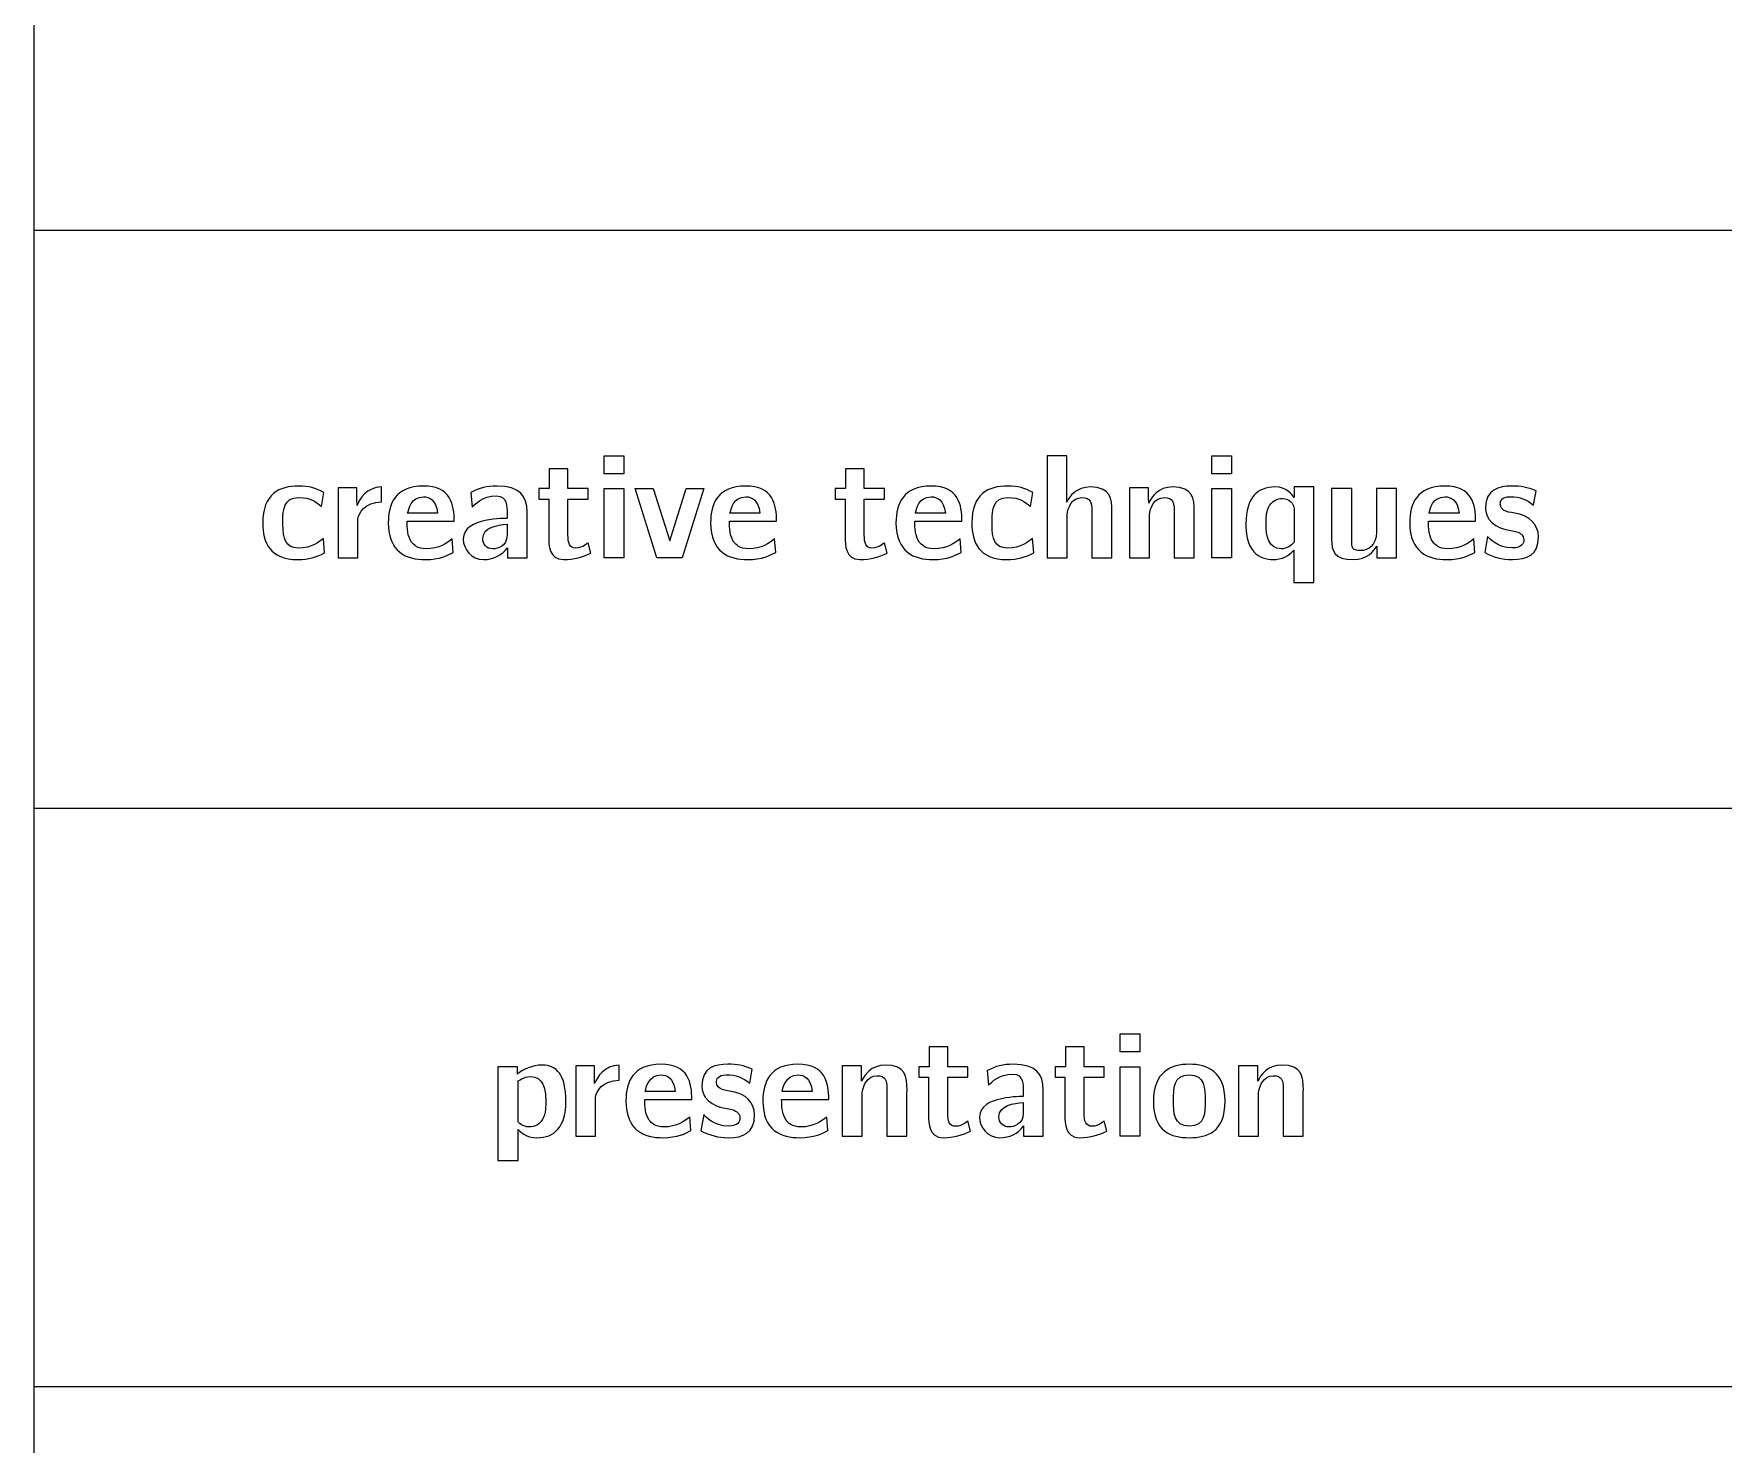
# Model space of a CAD drawing. Header units: inches. Extents: x 0 to 450, y -250 to 0.
# Drawn here: x 0 to 73.1, y -127.5 to -66.5 of the extents above; entities that cross this region are included whole.
import ezdxf

# ---------------------------------------------------------------- set-up
doc = ezdxf.new("R2010")
doc.units = ezdxf.units.IN
doc.header["$MEASUREMENT"] = 0
doc.layers.add('Raster', color=7, linetype='Continuous')
doc.layers.add('words', color=7, linetype='Continuous')

# ---------------------------------------------------------------- blocks, each defined once
blk = doc.blocks.new('block 5')
at = {"layer": 'words', "color": 250, "lineweight": 18}
for points in [[(24.67, -84.762), (25.521, -84.762), (25.521, -85.537), (24.67, -85.537), (24.67, -84.762)], [(50.964, -84.762), (51.816, -84.762), (51.816, -85.537), (50.964, -85.537), (50.964, -84.762)], [(24.67, -86.179), (25.521, -86.179), (25.521, -89.177), (24.67, -89.177), (24.67, -86.179)], [(26.797, -86.179), (27.509, -88.434), (28.22, -86.179), (28.989, -86.179), (28.042, -89.177), (26.956, -89.177), (26.009, -86.179), (26.797, -86.179)], [(50.964, -86.179), (51.816, -86.179), (51.816, -89.177), (50.964, -89.177), (50.964, -86.179)]]:
    blk.add_lwpolyline(points, dxfattribs=at)
for points, knots in [([(43.834, -84.762), (43.834, -84.762), (44.685, -84.762), (44.685, -84.762), (44.685, -84.762), (44.685, -86.769), (44.685, -86.769), (44.799, -86.528), (45.091, -86.109), (45.707, -86.109), (46.59, -86.109), (46.641, -86.611), (46.641, -87.182), (46.641, -87.271), (46.635, -87.36), (46.635, -87.443), (46.635, -87.443), (46.635, -89.177), (46.635, -89.177), (46.635, -89.177), (45.771, -89.177), (45.771, -89.177), (45.771, -89.177), (45.771, -87.1), (45.771, -87.1), (45.771, -86.801), (45.714, -86.566), (45.339, -86.566), (44.907, -86.566), (44.729, -87.011), (44.704, -87.328), (44.704, -87.328), (44.704, -89.177), (44.704, -89.177), (44.704, -89.177), (43.834, -89.177), (43.834, -89.177), (43.834, -89.177), (43.834, -84.762), (43.834, -84.762)], [0, 0, 0, 0, 1, 1, 1, 2, 2, 2, 3, 3, 3, 4, 4, 4, 5, 5, 5, 6, 6, 6, 7, 7, 7, 8, 8, 8, 9, 9, 9, 10, 10, 10, 11, 11, 11, 12, 12, 12, 13, 13, 13, 13]), ([(21.85, -86.179), (21.85, -86.179), (22.295, -86.179), (22.295, -86.179), (22.295, -86.179), (22.295, -85.321), (22.295, -85.321), (22.295, -85.321), (23.108, -85.321), (23.108, -85.321), (23.108, -85.321), (23.108, -86.179), (23.108, -86.179), (23.108, -86.179), (23.978, -86.179), (23.978, -86.179), (23.978, -86.179), (23.978, -86.636), (23.978, -86.636), (23.978, -86.636), (23.108, -86.636), (23.108, -86.636), (23.108, -86.636), (23.108, -88.173), (23.108, -88.173), (23.108, -88.535), (23.172, -88.751), (23.438, -88.751), (23.762, -88.751), (23.959, -88.523), (23.978, -88.523), (23.978, -88.523), (24.092, -88.967), (24.092, -88.967), (23.743, -89.132), (23.381, -89.247), (22.911, -89.247), (22.289, -89.247), (22.276, -88.612), (22.276, -88.275), (22.276, -88.275), (22.276, -86.636), (22.276, -86.636), (22.276, -86.636), (21.85, -86.636), (21.85, -86.636), (21.85, -86.636), (21.85, -86.179), (21.85, -86.179)], [0, 0, 0, 0, 1, 1, 1, 2, 2, 2, 3, 3, 3, 4, 4, 4, 5, 5, 5, 6, 6, 6, 7, 7, 7, 8, 8, 8, 9, 9, 9, 10, 10, 10, 11, 11, 11, 12, 12, 12, 13, 13, 13, 14, 14, 14, 15, 15, 15, 16, 16, 16, 16]), ([(34.671, -86.179), (34.671, -86.179), (35.115, -86.179), (35.115, -86.179), (35.115, -86.179), (35.115, -85.321), (35.115, -85.321), (35.115, -85.321), (35.928, -85.321), (35.928, -85.321), (35.928, -85.321), (35.928, -86.179), (35.928, -86.179), (35.928, -86.179), (36.799, -86.179), (36.799, -86.179), (36.799, -86.179), (36.799, -86.636), (36.799, -86.636), (36.799, -86.636), (35.928, -86.636), (35.928, -86.636), (35.928, -86.636), (35.928, -88.173), (35.928, -88.173), (35.928, -88.535), (35.992, -88.751), (36.259, -88.751), (36.583, -88.751), (36.779, -88.523), (36.799, -88.523), (36.799, -88.523), (36.913, -88.967), (36.913, -88.967), (36.563, -89.132), (36.201, -89.247), (35.731, -89.247), (35.109, -89.247), (35.096, -88.612), (35.096, -88.275), (35.096, -88.275), (35.096, -86.636), (35.096, -86.636), (35.096, -86.636), (34.671, -86.636), (34.671, -86.636), (34.671, -86.636), (34.671, -86.179), (34.671, -86.179)], [0, 0, 0, 0, 1, 1, 1, 2, 2, 2, 3, 3, 3, 4, 4, 4, 5, 5, 5, 6, 6, 6, 7, 7, 7, 8, 8, 8, 9, 9, 9, 10, 10, 10, 11, 11, 11, 12, 12, 12, 13, 13, 13, 14, 14, 14, 15, 15, 15, 16, 16, 16, 16]), ([(11.45, -86.071), (11.939, -86.071), (12.155, -86.141), (12.542, -86.344), (12.542, -86.344), (12.441, -86.947), (12.441, -86.947), (12.174, -86.744), (12.015, -86.566), (11.456, -86.566), (10.814, -86.566), (10.783, -87.106), (10.776, -87.544), (10.776, -87.544), (10.776, -87.729), (10.776, -87.729), (10.776, -88.338), (10.891, -88.751), (11.443, -88.751), (12.028, -88.751), (12.364, -88.465), (12.529, -88.332), (12.529, -88.332), (12.58, -88.955), (12.58, -88.955), (12.212, -89.151), (11.888, -89.247), (11.424, -89.247), (10.211, -89.247), (9.906, -88.497), (9.906, -87.672), (9.906, -86.388), (10.624, -86.071), (11.45, -86.071)], [0, 0, 0, 0, 1, 1, 1, 2, 2, 2, 3, 3, 3, 4, 4, 4, 5, 5, 5, 6, 6, 6, 7, 7, 7, 8, 8, 8, 9, 9, 9, 10, 10, 10, 11, 11, 11, 11]), ([(13.164, -86.141), (13.164, -86.141), (13.977, -86.141), (13.977, -86.141), (13.977, -86.141), (13.977, -86.617), (13.977, -86.617), (13.977, -86.617), (13.983, -86.909), (13.983, -86.909), (14.091, -86.623), (14.396, -86.122), (15.044, -86.109), (15.044, -86.109), (15.044, -86.757), (15.044, -86.757), (14.32, -86.769), (14.04, -87.233), (14.015, -87.525), (14.015, -87.525), (14.015, -89.177), (14.015, -89.177), (14.015, -89.177), (13.164, -89.177), (13.164, -89.177), (13.164, -89.177), (13.164, -86.141), (13.164, -86.141)], [0, 0, 0, 0, 1, 1, 1, 2, 2, 2, 3, 3, 3, 4, 4, 4, 5, 5, 5, 6, 6, 6, 7, 7, 7, 8, 8, 8, 9, 9, 9, 9]), ([(16.853, -86.071), (18.048, -86.071), (18.187, -86.89), (18.187, -87.589), (18.187, -87.589), (16.148, -87.589), (16.148, -87.589), (16.148, -87.894), (16.161, -88.231), (16.345, -88.491), (16.422, -88.599), (16.599, -88.783), (16.98, -88.783), (17.52, -88.783), (17.895, -88.523), (18.105, -88.357), (18.105, -88.357), (18.149, -88.936), (18.149, -88.936), (17.94, -89.056), (17.546, -89.247), (16.936, -89.247), (16.117, -89.247), (15.335, -88.929), (15.335, -87.652), (15.335, -86.839), (15.64, -86.071), (16.853, -86.071)], [0, 0, 0, 0, 1, 1, 1, 2, 2, 2, 3, 3, 3, 4, 4, 4, 5, 5, 5, 6, 6, 6, 7, 7, 7, 8, 8, 8, 9, 9, 9, 9]), ([(20.473, -87.462), (20.473, -87.462), (20.473, -87.201), (20.473, -87.201), (20.467, -86.998), (20.505, -86.496), (20.016, -86.496), (19.412, -86.496), (19.12, -86.827), (18.961, -86.979), (18.961, -86.979), (18.91, -86.344), (18.91, -86.344), (19.291, -86.153), (19.59, -86.071), (20.041, -86.071), (21.038, -86.071), (21.337, -86.509), (21.337, -87.176), (21.337, -87.176), (21.337, -89.177), (21.337, -89.177), (21.337, -89.177), (20.486, -89.177), (20.486, -89.177), (20.486, -89.177), (20.486, -88.739), (20.486, -88.739), (20.263, -89.069), (19.857, -89.247), (19.463, -89.247), (18.923, -89.247), (18.58, -88.796), (18.58, -88.357), (18.58, -87.405), (20.467, -87.481), (20.473, -87.462)], [0, 0, 0, 0, 1, 1, 1, 2, 2, 2, 3, 3, 3, 4, 4, 4, 5, 5, 5, 6, 6, 6, 7, 7, 7, 8, 8, 8, 9, 9, 9, 10, 10, 10, 11, 11, 11, 12, 12, 12, 12]), ([(30.798, -86.071), (31.992, -86.071), (32.132, -86.89), (32.132, -87.589), (32.132, -87.589), (30.093, -87.589), (30.093, -87.589), (30.093, -87.894), (30.105, -88.231), (30.29, -88.491), (30.366, -88.599), (30.544, -88.783), (30.925, -88.783), (31.465, -88.783), (31.84, -88.523), (32.049, -88.357), (32.049, -88.357), (32.094, -88.936), (32.094, -88.936), (31.884, -89.056), (31.49, -89.247), (30.88, -89.247), (30.061, -89.247), (29.28, -88.929), (29.28, -87.652), (29.28, -86.839), (29.585, -86.071), (30.798, -86.071)], [0, 0, 0, 0, 1, 1, 1, 2, 2, 2, 3, 3, 3, 4, 4, 4, 5, 5, 5, 6, 6, 6, 7, 7, 7, 8, 8, 8, 9, 9, 9, 9]), ([(38.818, -86.071), (40.012, -86.071), (40.152, -86.89), (40.152, -87.589), (40.152, -87.589), (38.113, -87.589), (38.113, -87.589), (38.113, -87.894), (38.125, -88.231), (38.309, -88.491), (38.386, -88.599), (38.564, -88.783), (38.945, -88.783), (39.485, -88.783), (39.859, -88.523), (40.069, -88.357), (40.069, -88.357), (40.113, -88.936), (40.113, -88.936), (39.904, -89.056), (39.51, -89.247), (38.9, -89.247), (38.081, -89.247), (37.299, -88.929), (37.299, -87.652), (37.299, -86.839), (37.604, -86.071), (38.818, -86.071)], [0, 0, 0, 0, 1, 1, 1, 2, 2, 2, 3, 3, 3, 4, 4, 4, 5, 5, 5, 6, 6, 6, 7, 7, 7, 8, 8, 8, 9, 9, 9, 9]), ([(42.126, -86.071), (42.615, -86.071), (42.831, -86.141), (43.219, -86.344), (43.219, -86.344), (43.117, -86.947), (43.117, -86.947), (42.85, -86.744), (42.691, -86.566), (42.132, -86.566), (41.491, -86.566), (41.459, -87.106), (41.453, -87.544), (41.453, -87.544), (41.453, -87.729), (41.453, -87.729), (41.453, -88.338), (41.567, -88.751), (42.12, -88.751), (42.704, -88.751), (43.041, -88.465), (43.206, -88.332), (43.206, -88.332), (43.257, -88.955), (43.257, -88.955), (42.888, -89.151), (42.564, -89.247), (42.101, -89.247), (40.887, -89.247), (40.582, -88.497), (40.582, -87.672), (40.582, -86.388), (41.3, -86.071), (42.126, -86.071)], [0, 0, 0, 0, 1, 1, 1, 2, 2, 2, 3, 3, 3, 4, 4, 4, 5, 5, 5, 6, 6, 6, 7, 7, 7, 8, 8, 8, 9, 9, 9, 10, 10, 10, 11, 11, 11, 11]), ([(47.396, -86.141), (47.396, -86.141), (48.228, -86.141), (48.228, -86.141), (48.228, -86.141), (48.228, -86.541), (48.228, -86.541), (48.228, -86.541), (48.234, -86.808), (48.234, -86.808), (48.349, -86.541), (48.647, -86.109), (49.27, -86.109), (50.153, -86.109), (50.203, -86.611), (50.203, -87.176), (50.203, -87.265), (50.197, -87.348), (50.197, -87.436), (50.197, -87.436), (50.197, -89.177), (50.197, -89.177), (50.197, -89.177), (49.333, -89.177), (49.333, -89.177), (49.333, -89.177), (49.333, -87.1), (49.333, -87.1), (49.333, -86.801), (49.276, -86.566), (48.901, -86.566), (48.47, -86.566), (48.292, -87.011), (48.266, -87.328), (48.266, -87.328), (48.266, -89.177), (48.266, -89.177), (48.266, -89.177), (47.396, -89.177), (47.396, -89.177), (47.396, -89.177), (47.396, -86.141), (47.396, -86.141)], [0, 0, 0, 0, 1, 1, 1, 2, 2, 2, 3, 3, 3, 4, 4, 4, 5, 5, 5, 6, 6, 6, 7, 7, 7, 8, 8, 8, 9, 9, 9, 10, 10, 10, 11, 11, 11, 12, 12, 12, 13, 13, 13, 14, 14, 14, 14]), ([(53.695, -86.109), (54.197, -86.109), (54.426, -86.427), (54.527, -86.566), (54.527, -86.566), (54.527, -86.109), (54.527, -86.109), (54.527, -86.109), (55.379, -86.109), (55.379, -86.109), (55.379, -86.109), (55.379, -90.238), (55.379, -90.238), (55.379, -90.238), (54.508, -90.238), (54.508, -90.238), (54.508, -90.238), (54.508, -88.84), (54.508, -88.84), (54.286, -89.094), (53.975, -89.247), (53.619, -89.247), (53.327, -89.247), (52.997, -89.151), (52.781, -88.91), (52.476, -88.567), (52.438, -88.059), (52.438, -87.684), (52.438, -86.554), (52.94, -86.109), (53.695, -86.109)], [0, 0, 0, 0, 1, 1, 1, 2, 2, 2, 3, 3, 3, 4, 4, 4, 5, 5, 5, 6, 6, 6, 7, 7, 7, 8, 8, 8, 9, 9, 9, 10, 10, 10, 10]), ([(56.146, -86.179), (56.146, -86.179), (57.016, -86.179), (57.016, -86.179), (57.016, -86.179), (57.016, -88.351), (57.016, -88.351), (57.022, -88.732), (56.997, -88.859), (57.416, -88.859), (57.709, -88.859), (58.083, -88.656), (58.083, -88.065), (58.083, -88.065), (58.083, -86.179), (58.083, -86.179), (58.083, -86.179), (58.947, -86.179), (58.947, -86.179), (58.947, -86.179), (58.947, -89.177), (58.947, -89.177), (58.947, -89.177), (58.102, -89.177), (58.102, -89.177), (58.102, -89.177), (58.102, -88.885), (58.102, -88.885), (58.102, -88.885), (58.096, -88.669), (58.096, -88.669), (57.988, -88.878), (57.689, -89.247), (57.08, -89.247), (56.241, -89.247), (56.146, -88.878), (56.146, -88.351), (56.146, -88.351), (56.146, -86.179), (56.146, -86.179)], [0, 0, 0, 0, 1, 1, 1, 2, 2, 2, 3, 3, 3, 4, 4, 4, 5, 5, 5, 6, 6, 6, 7, 7, 7, 8, 8, 8, 9, 9, 9, 10, 10, 10, 11, 11, 11, 12, 12, 12, 13, 13, 13, 13]), ([(61.042, -86.071), (62.236, -86.071), (62.376, -86.89), (62.376, -87.589), (62.376, -87.589), (60.337, -87.589), (60.337, -87.589), (60.337, -87.894), (60.35, -88.231), (60.534, -88.491), (60.61, -88.599), (60.788, -88.783), (61.169, -88.783), (61.709, -88.783), (62.084, -88.523), (62.294, -88.357), (62.294, -88.357), (62.338, -88.936), (62.338, -88.936), (62.128, -89.056), (61.735, -89.247), (61.125, -89.247), (60.306, -89.247), (59.524, -88.929), (59.524, -87.652), (59.524, -86.839), (59.829, -86.071), (61.042, -86.071)], [0, 0, 0, 0, 1, 1, 1, 2, 2, 2, 3, 3, 3, 4, 4, 4, 5, 5, 5, 6, 6, 6, 7, 7, 7, 8, 8, 8, 9, 9, 9, 9]), ([(62.89, -88.249), (62.972, -88.332), (63.315, -88.745), (63.957, -88.745), (64.376, -88.745), (64.459, -88.548), (64.459, -88.389), (64.459, -88.211), (64.312, -88.097), (64.16, -88.046), (63.887, -87.957), (63.296, -87.983), (62.953, -87.494), (62.902, -87.411), (62.807, -87.246), (62.807, -87.005), (62.807, -86.217), (63.366, -86.071), (63.938, -86.071), (64.344, -86.071), (64.592, -86.115), (64.992, -86.28), (64.992, -86.28), (64.884, -86.89), (64.884, -86.89), (64.554, -86.643), (64.319, -86.528), (63.862, -86.528), (63.493, -86.528), (63.442, -86.719), (63.442, -86.846), (63.442, -87.189), (63.83, -87.189), (64.217, -87.271), (64.63, -87.36), (65.094, -87.684), (65.094, -88.269), (65.094, -89.05), (64.586, -89.247), (63.963, -89.247), (63.506, -89.247), (63.144, -89.145), (62.769, -88.948), (62.769, -88.948), (62.89, -88.249), (62.89, -88.249)], [0, 0, 0, 0, 1, 1, 1, 2, 2, 2, 3, 3, 3, 4, 4, 4, 5, 5, 5, 6, 6, 6, 7, 7, 7, 8, 8, 8, 9, 9, 9, 10, 10, 10, 11, 11, 11, 12, 12, 12, 13, 13, 13, 14, 14, 14, 15, 15, 15, 15]), ([(17.47, -87.246), (17.406, -86.655), (17.101, -86.535), (16.86, -86.535), (16.314, -86.535), (16.206, -87.074), (16.174, -87.246), (16.174, -87.246), (17.47, -87.246), (17.47, -87.246)], [0, 0, 0, 0, 1, 1, 1, 2, 2, 2, 3, 3, 3, 3]), ([(31.414, -87.246), (31.351, -86.655), (31.046, -86.535), (30.804, -86.535), (30.258, -86.535), (30.15, -87.074), (30.118, -87.246), (30.118, -87.246), (31.414, -87.246), (31.414, -87.246)], [0, 0, 0, 0, 1, 1, 1, 2, 2, 2, 3, 3, 3, 3]), ([(39.434, -87.246), (39.37, -86.655), (39.065, -86.535), (38.824, -86.535), (38.278, -86.535), (38.17, -87.074), (38.138, -87.246), (38.138, -87.246), (39.434, -87.246), (39.434, -87.246)], [0, 0, 0, 0, 1, 1, 1, 2, 2, 2, 3, 3, 3, 3]), ([(53.956, -88.783), (54.216, -88.783), (54.388, -88.65), (54.527, -88.491), (54.527, -88.491), (54.527, -87.055), (54.527, -87.055), (54.527, -86.827), (54.299, -86.604), (54.013, -86.604), (53.829, -86.604), (53.543, -86.681), (53.403, -87.03), (53.314, -87.233), (53.308, -87.462), (53.308, -87.684), (53.308, -88.237), (53.416, -88.783), (53.956, -88.783)], [0, 0, 0, 0, 1, 1, 1, 2, 2, 2, 3, 3, 3, 4, 4, 4, 5, 5, 5, 6, 6, 6, 6]), ([(61.658, -87.246), (61.595, -86.655), (61.29, -86.535), (61.049, -86.535), (60.502, -86.535), (60.394, -87.074), (60.363, -87.246), (60.363, -87.246), (61.658, -87.246), (61.658, -87.246)], [0, 0, 0, 0, 1, 1, 1, 2, 2, 2, 3, 3, 3, 3]), ([(19.857, -88.783), (20.06, -88.783), (20.473, -88.669), (20.473, -88.199), (20.473, -88.199), (20.473, -87.722), (20.473, -87.722), (20.066, -87.754), (19.419, -87.843), (19.419, -88.345), (19.419, -88.58), (19.59, -88.783), (19.857, -88.783)], [0, 0, 0, 0, 1, 1, 1, 2, 2, 2, 3, 3, 3, 4, 4, 4, 4])]:
    blk.add_open_spline(points, degree=3, knots=knots, dxfattribs=at)
blk = doc.blocks.new('block 6')
at = {"layer": 'words', "color": 250, "lineweight": 18}
for points in [[(47.002, -109.762), (47.853, -109.762), (47.853, -110.537), (47.002, -110.537), (47.002, -109.762)], [(47.002, -111.179), (47.853, -111.179), (47.853, -114.177), (47.002, -114.177), (47.002, -111.179)]]:
    blk.add_lwpolyline(points, dxfattribs=at)
for points, knots in [([(38.284, -111.179), (38.284, -111.179), (38.728, -111.179), (38.728, -111.179), (38.728, -111.179), (38.728, -110.321), (38.728, -110.321), (38.728, -110.321), (39.541, -110.321), (39.541, -110.321), (39.541, -110.321), (39.541, -111.179), (39.541, -111.179), (39.541, -111.179), (40.412, -111.179), (40.412, -111.179), (40.412, -111.179), (40.412, -111.636), (40.412, -111.636), (40.412, -111.636), (39.541, -111.636), (39.541, -111.636), (39.541, -111.636), (39.541, -113.173), (39.541, -113.173), (39.541, -113.535), (39.605, -113.751), (39.872, -113.751), (40.196, -113.751), (40.393, -113.523), (40.412, -113.523), (40.412, -113.523), (40.526, -113.967), (40.526, -113.967), (40.176, -114.132), (39.814, -114.247), (39.345, -114.247), (38.722, -114.247), (38.709, -113.612), (38.709, -113.275), (38.709, -113.275), (38.709, -111.636), (38.709, -111.636), (38.709, -111.636), (38.284, -111.636), (38.284, -111.636), (38.284, -111.636), (38.284, -111.179), (38.284, -111.179)], [0, 0, 0, 0, 1, 1, 1, 2, 2, 2, 3, 3, 3, 4, 4, 4, 5, 5, 5, 6, 6, 6, 7, 7, 7, 8, 8, 8, 9, 9, 9, 10, 10, 10, 11, 11, 11, 12, 12, 12, 13, 13, 13, 14, 14, 14, 15, 15, 15, 16, 16, 16, 16]), ([(44.183, -111.179), (44.183, -111.179), (44.627, -111.179), (44.627, -111.179), (44.627, -111.179), (44.627, -110.321), (44.627, -110.321), (44.627, -110.321), (45.44, -110.321), (45.44, -110.321), (45.44, -110.321), (45.44, -111.179), (45.44, -111.179), (45.44, -111.179), (46.311, -111.179), (46.311, -111.179), (46.311, -111.179), (46.311, -111.636), (46.311, -111.636), (46.311, -111.636), (45.44, -111.636), (45.44, -111.636), (45.44, -111.636), (45.44, -113.173), (45.44, -113.173), (45.44, -113.535), (45.504, -113.751), (45.771, -113.751), (46.095, -113.751), (46.292, -113.523), (46.311, -113.523), (46.311, -113.523), (46.425, -113.967), (46.425, -113.967), (46.076, -114.132), (45.713, -114.247), (45.244, -114.247), (44.621, -114.247), (44.608, -113.612), (44.608, -113.275), (44.608, -113.275), (44.608, -111.636), (44.608, -111.636), (44.608, -111.636), (44.183, -111.636), (44.183, -111.636), (44.183, -111.636), (44.183, -111.179), (44.183, -111.179)], [0, 0, 0, 0, 1, 1, 1, 2, 2, 2, 3, 3, 3, 4, 4, 4, 5, 5, 5, 6, 6, 6, 7, 7, 7, 8, 8, 8, 9, 9, 9, 10, 10, 10, 11, 11, 11, 12, 12, 12, 13, 13, 13, 14, 14, 14, 15, 15, 15, 16, 16, 16, 16]), ([(27.134, -111.071), (28.328, -111.071), (28.468, -111.89), (28.468, -112.589), (28.468, -112.589), (26.429, -112.589), (26.429, -112.589), (26.429, -112.894), (26.441, -113.231), (26.626, -113.491), (26.702, -113.599), (26.88, -113.783), (27.261, -113.783), (27.801, -113.783), (28.176, -113.523), (28.385, -113.357), (28.385, -113.357), (28.43, -113.936), (28.43, -113.936), (28.22, -114.056), (27.826, -114.247), (27.216, -114.247), (26.397, -114.247), (25.616, -113.929), (25.616, -112.652), (25.616, -111.839), (25.921, -111.071), (27.134, -111.071)], [0, 0, 0, 0, 1, 1, 1, 2, 2, 2, 3, 3, 3, 4, 4, 4, 5, 5, 5, 6, 6, 6, 7, 7, 7, 8, 8, 8, 9, 9, 9, 9]), ([(28.981, -113.249), (29.064, -113.332), (29.407, -113.745), (30.048, -113.745), (30.468, -113.745), (30.55, -113.548), (30.55, -113.389), (30.55, -113.211), (30.404, -113.097), (30.252, -113.046), (29.978, -112.957), (29.388, -112.983), (29.045, -112.494), (28.994, -112.411), (28.898, -112.246), (28.898, -112.005), (28.898, -111.217), (29.458, -111.071), (30.029, -111.071), (30.436, -111.071), (30.683, -111.115), (31.084, -111.28), (31.084, -111.28), (30.976, -111.89), (30.976, -111.89), (30.645, -111.643), (30.41, -111.528), (29.953, -111.528), (29.585, -111.528), (29.534, -111.719), (29.534, -111.846), (29.534, -112.189), (29.921, -112.189), (30.309, -112.271), (30.722, -112.36), (31.185, -112.684), (31.185, -113.269), (31.185, -114.05), (30.677, -114.247), (30.055, -114.247), (29.597, -114.247), (29.235, -114.145), (28.86, -113.948), (28.86, -113.948), (28.981, -113.249), (28.981, -113.249)], [0, 0, 0, 0, 1, 1, 1, 2, 2, 2, 3, 3, 3, 4, 4, 4, 5, 5, 5, 6, 6, 6, 7, 7, 7, 8, 8, 8, 9, 9, 9, 10, 10, 10, 11, 11, 11, 12, 12, 12, 13, 13, 13, 14, 14, 14, 15, 15, 15, 15]), ([(33.058, -111.071), (34.252, -111.071), (34.392, -111.89), (34.392, -112.589), (34.392, -112.589), (32.353, -112.589), (32.353, -112.589), (32.353, -112.894), (32.366, -113.231), (32.55, -113.491), (32.626, -113.599), (32.804, -113.783), (33.185, -113.783), (33.725, -113.783), (34.1, -113.523), (34.31, -113.357), (34.31, -113.357), (34.354, -113.936), (34.354, -113.936), (34.144, -114.056), (33.751, -114.247), (33.141, -114.247), (32.322, -114.247), (31.54, -113.929), (31.54, -112.652), (31.54, -111.839), (31.845, -111.071), (33.058, -111.071)], [0, 0, 0, 0, 1, 1, 1, 2, 2, 2, 3, 3, 3, 4, 4, 4, 5, 5, 5, 6, 6, 6, 7, 7, 7, 8, 8, 8, 9, 9, 9, 9]), ([(42.805, -112.462), (42.805, -112.462), (42.805, -112.201), (42.805, -112.201), (42.799, -111.998), (42.837, -111.496), (42.348, -111.496), (41.745, -111.496), (41.453, -111.827), (41.294, -111.979), (41.294, -111.979), (41.243, -111.344), (41.243, -111.344), (41.624, -111.153), (41.922, -111.071), (42.374, -111.071), (43.371, -111.071), (43.669, -111.509), (43.669, -112.176), (43.669, -112.176), (43.669, -114.177), (43.669, -114.177), (43.669, -114.177), (42.818, -114.177), (42.818, -114.177), (42.818, -114.177), (42.818, -113.739), (42.818, -113.739), (42.596, -114.069), (42.189, -114.247), (41.796, -114.247), (41.256, -114.247), (40.913, -113.796), (40.913, -113.357), (40.913, -112.405), (42.799, -112.481), (42.805, -112.462)], [0, 0, 0, 0, 1, 1, 1, 2, 2, 2, 3, 3, 3, 4, 4, 4, 5, 5, 5, 6, 6, 6, 7, 7, 7, 8, 8, 8, 9, 9, 9, 10, 10, 10, 11, 11, 11, 12, 12, 12, 12]), ([(49.987, -111.071), (50.775, -111.071), (51.537, -111.408), (51.537, -112.659), (51.537, -113.999), (50.775, -114.247), (49.987, -114.247), (49.199, -114.247), (48.437, -113.999), (48.437, -112.659), (48.437, -111.408), (49.199, -111.071), (49.987, -111.071)], [0, 0, 0, 0, 1, 1, 1, 2, 2, 2, 3, 3, 3, 4, 4, 4, 4]), ([(20.079, -111.179), (20.079, -111.179), (20.93, -111.179), (20.93, -111.179), (20.93, -111.179), (20.93, -111.496), (20.93, -111.496), (21.19, -111.287), (21.54, -111.109), (22.01, -111.109), (22.619, -111.109), (23.02, -111.535), (23.02, -112.665), (23.02, -113.802), (22.518, -114.247), (21.768, -114.247), (21.4, -114.247), (21.152, -114.101), (20.949, -113.897), (20.949, -113.897), (20.949, -115.238), (20.949, -115.238), (20.949, -115.238), (20.079, -115.238), (20.079, -115.238), (20.079, -115.238), (20.079, -111.179), (20.079, -111.179)], [0, 0, 0, 0, 1, 1, 1, 2, 2, 2, 3, 3, 3, 4, 4, 4, 5, 5, 5, 6, 6, 6, 7, 7, 7, 8, 8, 8, 9, 9, 9, 9]), ([(21.432, -113.783), (21.673, -113.783), (21.876, -113.669), (21.991, -113.478), (22.168, -113.186), (22.143, -112.875), (22.149, -112.608), (22.149, -112.608), (22.143, -112.456), (22.143, -112.456), (22.124, -112.189), (22.054, -111.604), (21.495, -111.604), (21.165, -111.604), (20.955, -111.801), (20.949, -111.801), (20.949, -111.801), (20.949, -113.567), (20.949, -113.567), (20.987, -113.599), (21.139, -113.783), (21.432, -113.783)], [0, 0, 0, 0, 1, 1, 1, 2, 2, 2, 3, 3, 3, 4, 4, 4, 5, 5, 5, 6, 6, 6, 7, 7, 7, 7]), ([(23.444, -111.141), (23.444, -111.141), (24.257, -111.141), (24.257, -111.141), (24.257, -111.141), (24.257, -111.617), (24.257, -111.617), (24.257, -111.617), (24.263, -111.909), (24.263, -111.909), (24.371, -111.623), (24.676, -111.122), (25.324, -111.109), (25.324, -111.109), (25.324, -111.757), (25.324, -111.757), (24.6, -111.769), (24.321, -112.233), (24.295, -112.525), (24.295, -112.525), (24.295, -114.177), (24.295, -114.177), (24.295, -114.177), (23.444, -114.177), (23.444, -114.177), (23.444, -114.177), (23.444, -111.141), (23.444, -111.141)], [0, 0, 0, 0, 1, 1, 1, 2, 2, 2, 3, 3, 3, 4, 4, 4, 5, 5, 5, 6, 6, 6, 7, 7, 7, 8, 8, 8, 9, 9, 9, 9]), ([(27.75, -112.246), (27.686, -111.655), (27.382, -111.535), (27.14, -111.535), (26.594, -111.535), (26.486, -112.074), (26.454, -112.246), (26.454, -112.246), (27.75, -112.246), (27.75, -112.246)], [0, 0, 0, 0, 1, 1, 1, 2, 2, 2, 3, 3, 3, 3]), ([(33.674, -112.246), (33.611, -111.655), (33.306, -111.535), (33.065, -111.535), (32.518, -111.535), (32.41, -112.074), (32.379, -112.246), (32.379, -112.246), (33.674, -112.246), (33.674, -112.246)], [0, 0, 0, 0, 1, 1, 1, 2, 2, 2, 3, 3, 3, 3]), ([(34.969, -111.141), (34.969, -111.141), (35.801, -111.141), (35.801, -111.141), (35.801, -111.141), (35.801, -111.541), (35.801, -111.541), (35.801, -111.541), (35.808, -111.808), (35.808, -111.808), (35.922, -111.541), (36.22, -111.109), (36.843, -111.109), (37.726, -111.109), (37.777, -111.611), (37.777, -112.176), (37.777, -112.265), (37.77, -112.348), (37.77, -112.436), (37.77, -112.436), (37.77, -114.177), (37.77, -114.177), (37.77, -114.177), (36.907, -114.177), (36.907, -114.177), (36.907, -114.177), (36.907, -112.1), (36.907, -112.1), (36.907, -111.801), (36.849, -111.566), (36.475, -111.566), (36.043, -111.566), (35.865, -112.011), (35.839, -112.328), (35.839, -112.328), (35.839, -114.177), (35.839, -114.177), (35.839, -114.177), (34.969, -114.177), (34.969, -114.177), (34.969, -114.177), (34.969, -111.141), (34.969, -111.141)], [0, 0, 0, 0, 1, 1, 1, 2, 2, 2, 3, 3, 3, 4, 4, 4, 5, 5, 5, 6, 6, 6, 7, 7, 7, 8, 8, 8, 9, 9, 9, 10, 10, 10, 11, 11, 11, 12, 12, 12, 13, 13, 13, 14, 14, 14, 14]), ([(49.993, -113.751), (50.679, -113.751), (50.673, -113.135), (50.673, -112.646), (50.673, -112.125), (50.673, -111.535), (49.987, -111.535), (49.301, -111.535), (49.301, -112.125), (49.301, -112.646), (49.301, -113.135), (49.307, -113.751), (49.993, -113.751)], [0, 0, 0, 0, 1, 1, 1, 2, 2, 2, 3, 3, 3, 4, 4, 4, 4]), ([(52.114, -111.141), (52.114, -111.141), (52.946, -111.141), (52.946, -111.141), (52.946, -111.141), (52.946, -111.541), (52.946, -111.541), (52.946, -111.541), (52.952, -111.808), (52.952, -111.808), (53.067, -111.541), (53.365, -111.109), (53.988, -111.109), (54.871, -111.109), (54.921, -111.611), (54.921, -112.176), (54.921, -112.265), (54.915, -112.348), (54.915, -112.436), (54.915, -112.436), (54.915, -114.177), (54.915, -114.177), (54.915, -114.177), (54.051, -114.177), (54.051, -114.177), (54.051, -114.177), (54.051, -112.1), (54.051, -112.1), (54.051, -111.801), (53.994, -111.566), (53.619, -111.566), (53.187, -111.566), (53.009, -112.011), (52.984, -112.328), (52.984, -112.328), (52.984, -114.177), (52.984, -114.177), (52.984, -114.177), (52.114, -114.177), (52.114, -114.177), (52.114, -114.177), (52.114, -111.141), (52.114, -111.141)], [0, 0, 0, 0, 1, 1, 1, 2, 2, 2, 3, 3, 3, 4, 4, 4, 5, 5, 5, 6, 6, 6, 7, 7, 7, 8, 8, 8, 9, 9, 9, 10, 10, 10, 11, 11, 11, 12, 12, 12, 13, 13, 13, 14, 14, 14, 14]), ([(42.189, -113.783), (42.393, -113.783), (42.805, -113.669), (42.805, -113.199), (42.805, -113.199), (42.805, -112.722), (42.805, -112.722), (42.399, -112.754), (41.751, -112.843), (41.751, -113.345), (41.751, -113.58), (41.922, -113.783), (42.189, -113.783)], [0, 0, 0, 0, 1, 1, 1, 2, 2, 2, 3, 3, 3, 4, 4, 4, 4])]:
    blk.add_open_spline(points, degree=3, knots=knots, dxfattribs=at)

msp = doc.modelspace()

# ---------------------------------------------------------------- linework, layer by layer
at = {"layer": 'Raster', "color": 250, "lineweight": 18}
for points in [[(0, 0), (0, -250)], [(0, -75), (450, -75)], [(0, -100), (450, -100)], [(0, -125), (450, -125)]]:
    msp.add_lwpolyline(points, dxfattribs=at)

# ---------------------------------------------------------------- block references
at = {"layer": 'words'}
for name in ['block 5', 'block 6']:
    msp.add_blockref(name, (0, 0), dxfattribs=at)

doc.saveas('drawing.dxf')
